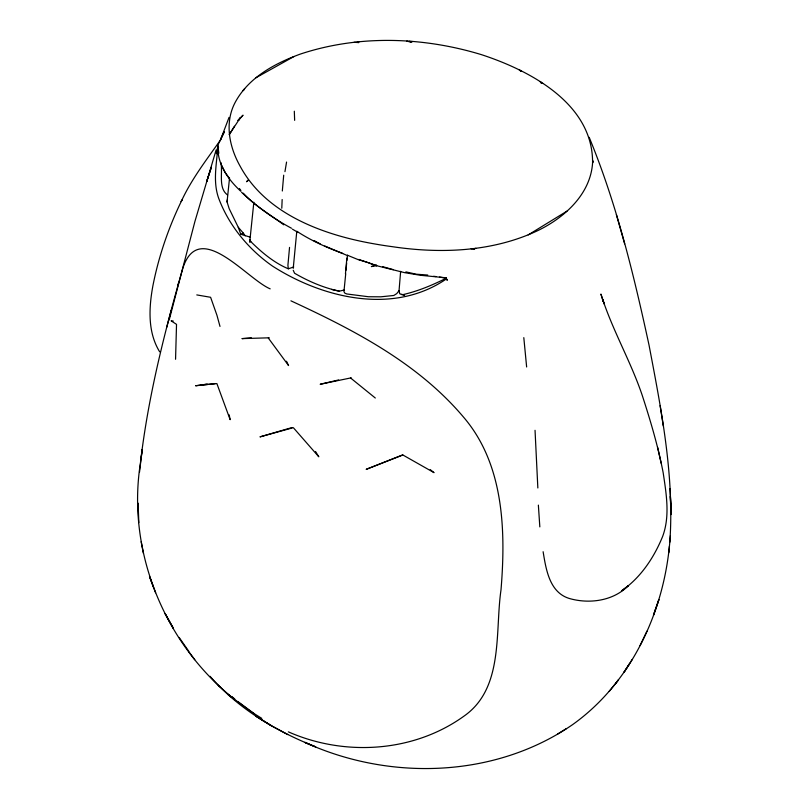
<?xml version="1.0" encoding="UTF-8"?>
<svg xmlns="http://www.w3.org/2000/svg" width="809" height="809" viewBox="0 0 809 809"><rect width="100%" height="100%" fill="white"/><g stroke="black" fill="none" stroke-linecap="round" stroke-linejoin="round"><path stroke-width="1.21" d="M175.563 359.277L176.524 324.348L171.103 320.849L173.247 321.031M281.795 208.226L282.159 199.53M669.812 542.192C674.494 475.874 661.337 409.93 649.03 345.089C633.75 274.656 616.741 204.09 589.185 137.318M592.582 162.882C593.098 103.845 530.229 70.595 481.517 54.678C423.036 36.85 358.68 34.696 300.301 54.092C274.777 63.405 248.525 77.533 235.217 102.328C224.295 122.735 229.291 147.096 240.222 166.351C266.121 214.436 323.863 235.156 374.779 243.954A241.042 139.158 0 0 0 392.244 246.664C440.824 253.925 492.661 251.912 537.702 230.646C564.419 217.752 590.53 194.332 592.582 162.882L593.371 161.8L592.764 160.566M401.355 294.527L404.642 295.113L399.747 293.798L399.039 290.765L400.647 271.339M346.03 270.236L346.656 262.976M346.859 260.559L347.516 255.017M282.321 190.995L283.706 175.189M345.453 273.958L346.849 258.182M289.541 247.402L287.913 265.271L288.338 268.8L293.728 266.97M293.232 268.345L296.792 231.243C310.848 240.516 326.826 247.635 342.682 253.369M210.037 676.294C238.159 708.745 276.122 731.184 315.702 746.869L304.801 742.349C389.463 781.13 494.784 778.177 572.56 724.652C629.786 683.858 662.662 615.062 669.417 546.166M668.821 552.739L670.418 535.558M399.039 290.765L396.713 293.627L393.831 295.467L380.756 296.822L368.449 296.741L346.818 293.97L344.816 293.121L343.936 291.614L345.716 273.857M253.844 202.25L249.708 242.275L250.77 241.588C261.742 252.438 274.049 262.804 288.338 268.8M261.772 718.382L250.992 711.637L227.703 694.223L234.408 699.198C164.844 644.267 126.548 551.536 140.382 463.395C148.027 396.946 164.581 331.912 182.976 267.749C199.418 218.572 246.836 279.044 270.186 288.853M250.456 237.209L240.789 234.286L238.261 227.268L229.19 208.692L227.056 201.967L229.544 177.919M141.302 457.034L142.182 449.521L139.522 472.102M227.056 201.967L227.329 199.722M284.96 171.65L286.558 162.063M354.018 42.29L358.599 42.574L358.761 41.744M169.223 319.848L194.929 221.413L216.134 149.938M177.909 285.365L178.536 282.877M166.755 327.23L171.275 310.15L170.8 311.859M229.048 117.386L220.877 138.875L224.417 131.624L218.147 144.568M243.074 90.527L243.822 89.526M640.071 645.552L646.947 631.182M229.271 134.587L240.243 117.821L238.402 120.43L243.034 115.181L237.836 120.41M229.392 134.395L234.438 126.234M632.244 659.456L624.032 672.228L629.533 663.704M243.357 90.598L244.662 88.626M221.049 139.229C206.831 159.353 191.5 179.082 181.186 201.583L181.924 200.066C168.677 227.208 158.726 256.129 152.901 285.779C148.866 307.663 147.501 332.135 159.666 351.804M615.548 683.514L618.4 679.954L609.207 691.402M248.11 180.063L246.533 181.742L248.363 180.377M557.512 734.117L566.401 728.585M528.206 234.903L567.008 211.119M255.978 77.735L293.91 56.559M471.121 248.808L474.054 249.162L475.834 248.262M240.789 234.286L243.388 233.204L245.208 235.803M412.782 41.481L410.932 42.199L406.816 41.077M402.821 455.012L366.174 469.351L402.69 454.891L434.039 472.648L430.216 469.614M373.303 265.878L371.371 266.586L376.62 265.706L404.561 272.643L420.174 275.252L445.961 277.8L445.941 279.236C393.225 315.126 322.68 298.268 272.512 266.1C248.606 249.425 229.008 225.741 218.703 198.357C212.545 181.236 216.832 163.236 217.914 145.772L218.824 153.265M291.867 427.587L259.972 436.88L293.333 427.678L318.807 456.792L315.55 451.533M403.56 294.476C418.475 291.007 432.663 285.031 446.315 278.165L439.509 277.093M293.232 270.257L294.557 273.23C308.472 281.33 323.549 287.832 339.335 291.169L344.159 290.016M338.617 379.947L320.172 384.275L351.227 377.833M251.356 337.798L241.942 338.617L269.296 337.808M218.541 147.541L216.418 153.649L217.914 145.772C216.974 163.853 228.077 179.527 240.789 191.258M202.523 384.649L195.636 385.782L215.012 383.628M204.819 384.275L207.114 383.891M200.844 385.135L216.883 383.587L230.14 419.669L229.19 414.865M427.749 275.04L416.281 274.211L405.875 271.885M433.624 276.273L436.041 276.587M540.058 81.557L541.373 83.155L542.758 83.357M196.779 294.911L210.603 297.287L216.923 315.207L219.997 326.421M331.538 289.42L339.335 291.169M382.799 266.697L393.316 269.66M367.337 262.298L358.478 259.76L347.769 255.381M376.195 264.826L376.62 265.706L358.802 259.426M368.499 262.733L376.62 265.706M288.368 731.862C344.745 756.739 413.844 752.41 464.275 715.925C503.997 687.933 494.875 631.778 501.004 589.892C505.858 530.896 504.078 464.326 463.476 417.06C417.788 362.978 354.049 330.042 290.916 300.827M346.616 255.219L324.803 246.037M291.473 228.239C273.371 218.551 256.433 206.426 241.547 192.249M320.192 243.863L313.922 240.617L315.379 241.588M271.096 725.582L255.856 716.107L271.096 725.582L287.812 734.592M357.436 41.906L358.599 42.574M292.373 229.129L298.086 232.466M227.551 194.959C218.025 188.173 222.94 172.772 220.918 162.609M409.435 41.229L410.932 42.199L410.911 41.299M254.036 713.528L238.463 701.979M283.747 224.821C270.145 214.486 254.886 205.992 243.307 193.209M350.55 377.955L375.305 398.018M232.021 696.761L234.782 698.996M519.034 69.604L520.956 71.374L520.602 70.353M218.309 685.344L219.735 686.71M238.261 227.268L243.388 233.204M239.383 188.507L240.87 190.418M268.315 338.031L288.57 365.557L286.487 361.239M188.568 651.346L194.767 659.699M229.21 178.041L225.276 172.641L221.767 165.633M179.143 637.462L188.659 651.083M250.001 239.737L250.77 241.588M153.518 587.233L149.503 576.534L155.581 592.764M541.009 82.124L541.373 83.155M603.16 301.545L600.915 294.061L604.283 304.012L602.624 299.269C613.606 332.175 631.091 362.381 642.184 395.207C650.487 420.731 658.142 446.507 663.198 472.891C666.272 493.763 670.206 515.95 662.672 536.357C654.046 557.613 640.637 577.747 621.524 590.883L628.371 585.615C613.728 600.672 590.348 604.06 570.709 598.862C549.645 593.503 546.085 569.819 543.122 551.718M616.367 214.628L624.639 243.843M657.616 447.326L661.165 463.244M141.171 541.717L143.415 553.336M663.309 425.979L660.124 405.633M526.639 366.973L523.807 337.636M473.983 248.515L474.054 249.162M538.369 505.119L539.825 526.892M535.042 430.317L537.843 487.969M670.813 506.97L670.054 488.545M138.824 522.624L138.096 503.127L138.349 510.135M294.314 111.207L294.648 120.349M445.961 277.8L445.941 279.236L447.417 280.238L445.961 277.8M211.341 167.342L206.669 181.59L211.341 167.342M655.411 609.561L653.49 615.143L658.88 599.611L655.411 609.561M173.348 628.29L165.097 613.566L173.348 628.29M670.671 503.855L670.388 496.342L670.883 514.595L670.671 503.855"/></g></svg>
